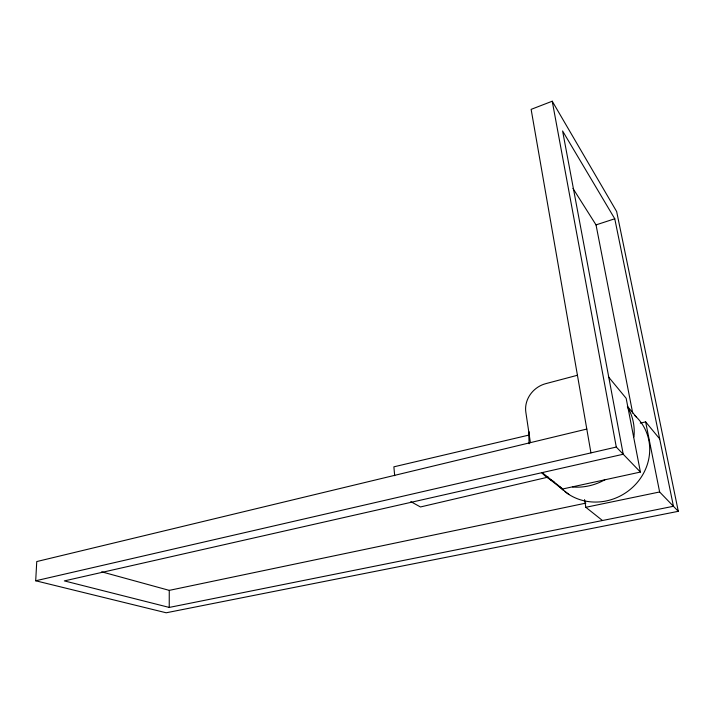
<?xml version="1.0" encoding="UTF-8"?>
<svg xmlns="http://www.w3.org/2000/svg" width="714" height="714" viewBox="0 0 714 714"><rect width="100%" height="100%" fill="white"/><g stroke="black" fill="none" stroke-linecap="round" stroke-linejoin="round"><path stroke-width="1.07" d="M169.236 607.427L64.349 580.901L623.215 454.238L562.587 130.957L614.763 218.779L673.436 506.28L169.236 607.427L169.263 590.371L101.665 571.825M590.951 452.89L531.127 109.367L552.234 101.218L616.655 211.558L678.3 511.322L166.201 612.782L35.7 580.777L36.753 561.561L586.801 429.06M572.94 188.389L596.029 224.892L614.763 218.779M577.43 375.269L545.719 383.668A25.035 22.437 -39.7 0 0 525.834 412.174L530.395 442.653M640.279 423.152L645.635 421.876L659.682 438.878M529.217 431.854A54.344 49.846 -36 0 0 528.788 435.112L393.878 466.831L394.681 475.702M548.227 477.086L420.457 506.967L410.8 501.621M35.7 580.777L616.289 447.053L640.413 472.061L562.748 488.965L542.167 472.606M169.263 590.371L585.882 503.12M584.543 499.613L585.837 507.297L659.629 491.973L678.3 511.322M550.128 479.549L569.067 494.57M585.837 507.297L602.473 520.515M627.445 406.4L636.406 417.074M608.783 377.269L626.16 398.305L640.413 472.061M645.635 421.876L659.629 491.973M596.029 224.892L632.693 413.067M552.234 101.218L616.289 447.053M528.788 435.112L529.092 443.787M627.365 406.801A54.344 49.846 -36 0 1 633.925 436.897M605.169 479.603A54.344 49.846 -36 0 1 572.61 486.984M553.948 481.727A54.344 49.846 -36 0 1 541.667 472.695M634.88 415.619A51.917 48.204 -33 0 1 635.692 484.262A51.917 48.204 -33 0 1 564.774 491.482M563.168 490.116A51.917 48.204 -33 0 1 559.464 486.421"/></g></svg>
